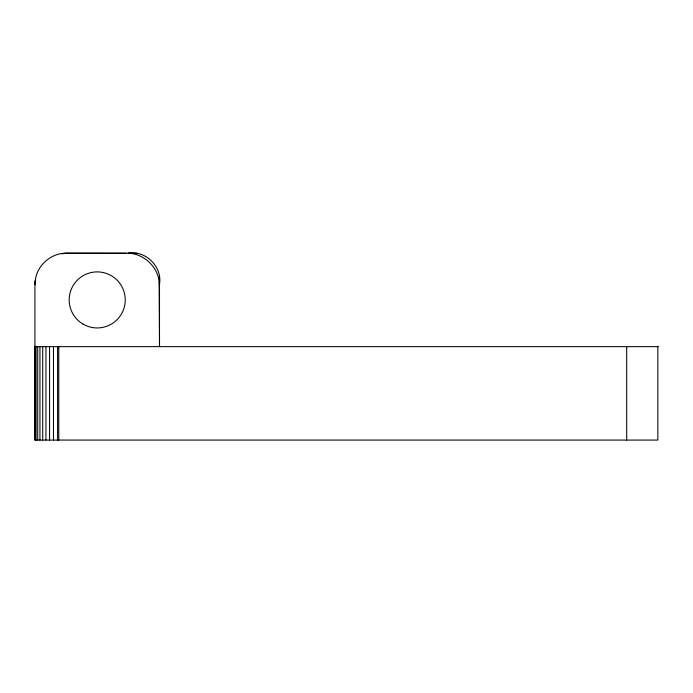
<?xml version="1.0" encoding="UTF-8"?>
<svg xmlns="http://www.w3.org/2000/svg" width="693" height="693" viewBox="0 0 693 693"><rect width="100%" height="100%" fill="white"/><g stroke="black" fill="none" stroke-linecap="round" stroke-linejoin="round"><path stroke-width="1.04" d="M34.927 393.355L35.04 346.128M35.178 283.879C34.754 267.455 49.827 253.092 66.069 253.196L128.361 253.196C145.773 250.156 162.552 266.935 159.503 284.347L159.503 346.639L159.243 281.843C157.519 266.493 143.797 253.768 128.361 253.196M34.927 284.736L35.187 280.656M34.65 346.639L658.35 346.639M126.117 253.291L66.069 253.196A35.187 35.187 0 0 0 62.162 253.855M128.257 253.291L136.833 253.309M159.243 281.843L159.503 285.984M159.399 275.875L159.503 346.639M657.839 346.639L657.839 440.072L34.927 440.072L34.927 284.347M626.689 346.639L626.689 440.072M58.784 346.639L58.784 440.072M57.597 346.639L57.597 440.072M53.474 346.639L53.474 440.072M49.558 346.639L49.558 440.072M45.937 346.639L45.937 440.072M42.715 346.639L42.715 440.072M39.943 346.639L39.943 440.072M37.708 346.639L37.708 440.072M36.062 346.639L36.062 440.072M35.031 346.639L35.031 440.072M35.048 283.359A35.187 35.187 0 0 1 35.577 280.44M83.203 324.194A28.032 28.032 0 0 0 125.242 299.922A28.032 28.032 0 0 0 83.203 275.641A28.032 28.032 0 0 0 83.203 324.194"/></g></svg>
